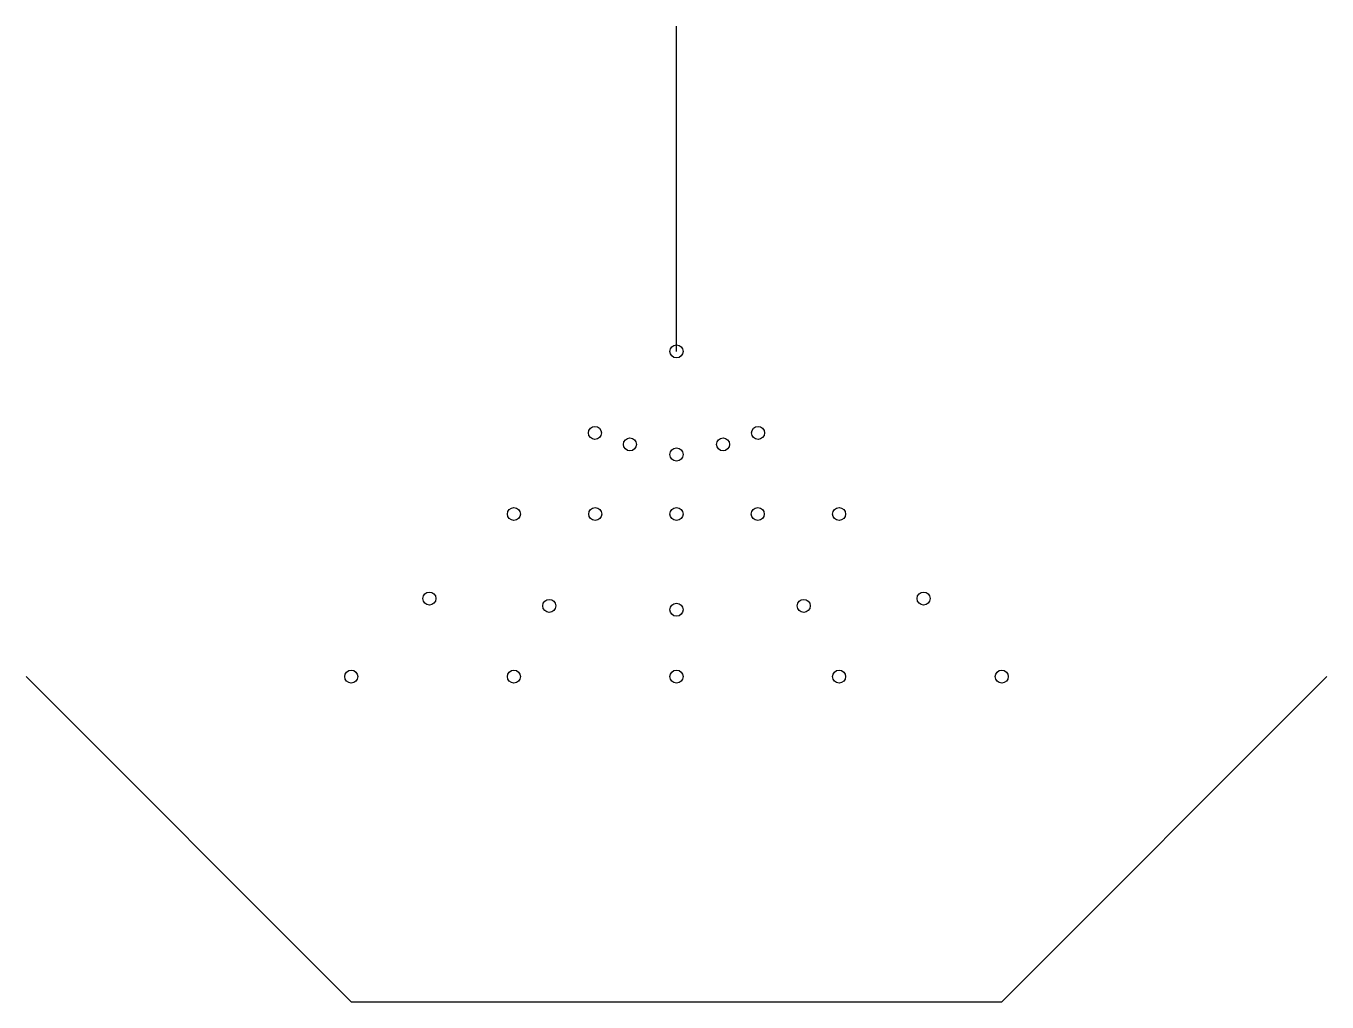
# Model space of a CAD drawing. Extents: x -5 to 5, y -2.5 to 5.
import ezdxf

# ---------------------------------------------------------------- set-up
doc = ezdxf.new("R2010")
doc.units = 0
doc.layers.get('0').update_dxf_attribs({"linetype": 'CONTINUOUS'})

msp = doc.modelspace()

# ---------------------------------------------------------------- linework, layer by layer
for p, q in [((0, 2.48), (0, 4.98)), ((-2.5, -2.52), (-5, -0.02)), ((2.5, -2.52), (5, -0.02)), ((-2.5, -2.52), (2.5, -2.52))]:
    msp.add_line(p, q)
for centre in [(0, 2.48), (-0.626766, 1.853234), (0.626766, 1.853234), (-0.357533, 1.764935), (0.357533, 1.764935), (0, 1.687256), (-1.25, 1.23), (-0.625, 1.23), (0, 1.23), (0.625, 1.23), (1.25, 1.23), (-1.899532, 0.580468), (1.899532, 0.580468), (-0.977886, 0.524228), (0, 0.494413), (0.977886, 0.524228), (-2.5, -0.02), (-1.25, -0.02), (0, -0.02), (1.25, -0.02), (2.5, -0.02)]:
    msp.add_circle(centre, 0.05)

doc.saveas('drawing.dxf')
